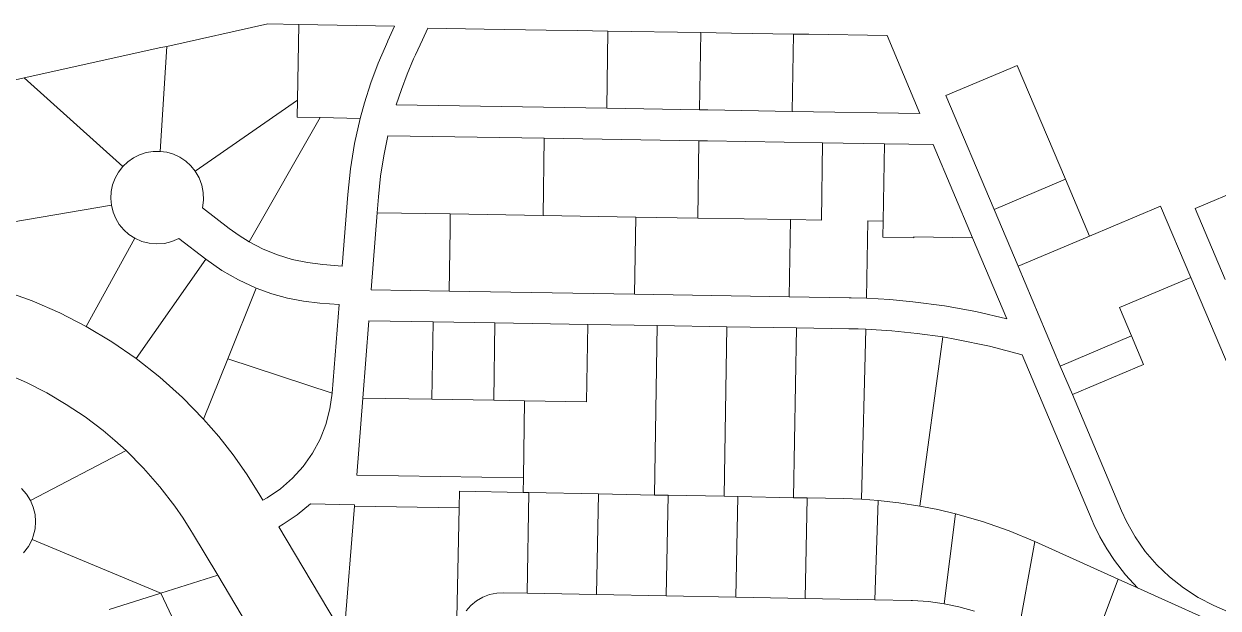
# Model space of a CAD drawing. Header units: feet. Extents: x 2741712 to 2750472, y 1004852 to 1013442.
# Drawn here: x 2742706 to 2744250, y 1012637 to 1013393 of the extents above; entities that cross this region are included whole.
import ezdxf

# ---------------------------------------------------------------- set-up
doc = ezdxf.new("R2010")
doc.units = ezdxf.units.FT
doc.header["$LTSCALE"] = 0.015
doc.header["$MEASUREMENT"] = 0
doc.layers.add('Carver County Parcels', color=7, linetype='Continuous')

msp = doc.modelspace()

# ---------------------------------------------------------------- linework, layer by layer
at = {"layer": 'Carver County Parcels', "lineweight": 5, "ltscale": 100}
for p, q in [((2743021.3, 1013393), (2742890.3, 1013363.9)), ((2743061.3, 1013392.2), (2743021.3, 1013393)), ((2743059.4, 1013294.2), (2743061.3, 1013392.2)), ((2743061.3, 1013392.2), (2743061.3, 1013392.2)), ((2743185, 1013389.8), (2743061.3, 1013392.2)), ((2743176.4, 1013371.1), (2743185, 1013389.8)), ((2743185, 1013389.8), (2743185, 1013389.8)), ((2743228, 1013387.5), (2743221.1, 1013372.5)), ((2743301, 1013386.3), (2743228, 1013387.5)), ((2743381, 1013385), (2743301, 1013386.3)), ((2743421, 1013384.4), (2743381, 1013385)), ((2743381, 1013385), (2743381, 1013385)), ((2743461, 1013383.7), (2743421, 1013384.4)), ((2743461, 1013383.7), (2743459.4, 1013283.7)), ((2743581, 1013381.8), (2743461, 1013383.7)), ((2743579.3, 1013281.8), (2743581, 1013381.8)), ((2743581, 1013381.8), (2743581, 1013381.8)), ((2743620.9, 1013381.1), (2743581, 1013381.8)), ((2743700.9, 1013379.8), (2743620.9, 1013381.1)), ((2743620.9, 1013381.1), (2743620.9, 1013381.1)), ((2743699.3, 1013279.8), (2743700.9, 1013379.8)), ((2743720.9, 1013379.5), (2743700.9, 1013379.8)), ((2743822.1, 1013377.8), (2743720.9, 1013379.5)), ((2743720.9, 1013379.5), (2743720.9, 1013379.5)), ((2742890.3, 1013363.9), (2742881.7, 1013228)), ((2742890.3, 1013363.9), (2742882.8, 1013362.3)), ((2743164, 1013342.3), (2743173.1, 1013363.9)), ((2743173.1, 1013363.9), (2743175.7, 1013369.7)), ((2743175.7, 1013369.7), (2743176.4, 1013371.1)), ((2743221.1, 1013372.5), (2743212.1, 1013352.9)), ((2743864.6, 1013277.1), (2743822.1, 1013377.8)), ((2742882.8, 1013362.3), (2742706.1, 1013323.1)), ((2743212.1, 1013352.9), (2743209.7, 1013347.8)), ((2743154.4, 1013316.6), (2743164, 1013342.3)), ((2743209.7, 1013347.8), (2743201.3, 1013327.9)), ((2743981.1, 1013335.3), (2743898.2, 1013300.3)), ((2743990.3, 1013339.2), (2743981.1, 1013335.3)), ((2744052.6, 1013191.9), (2743990.3, 1013339.2)), ((2742706.1, 1013323.1), (2742677.9, 1013316.8)), ((2742833.4, 1013208.3), (2742706.1, 1013323.1)), ((2743201.3, 1013327.9), (2743193.8, 1013308.2)), ((2743146.1, 1013290.6), (2743154.4, 1013316.6)), ((2743193.8, 1013308.2), (2743187.1, 1013288.1)), ((2742927.2, 1013202.4), (2743059.4, 1013294.2)), ((2743059, 1013272.2), (2743059.4, 1013294.2)), ((2743140.6, 1013270.7), (2743146.1, 1013290.6)), ((2743187.1, 1013288.1), (2743459.4, 1013283.7)), ((2743898.2, 1013300.3), (2743960.5, 1013153)), ((2742997.1, 1013110.9), (2743088.7, 1013271.7)), ((2743088.7, 1013271.7), (2743059, 1013272.2)), ((2743088.7, 1013271.7), (2743140.6, 1013270.7)), ((2743088.7, 1013271.7), (2743088.7, 1013271.7)), ((2743459.4, 1013283.7), (2743579.3, 1013281.8)), ((2743579.3, 1013281.8), (2743590.4, 1013281.6)), ((2743590.4, 1013281.6), (2743699.3, 1013279.8)), ((2743699.3, 1013279.8), (2743864.6, 1013277.1)), ((2743133.3, 1013238.2), (2743140.6, 1013270.7)), ((2743140.6, 1013270.7), (2743140.6, 1013270.7)), ((2743176.4, 1013248.3), (2743171, 1013222.2)), ((2743378.7, 1013245), (2743176.4, 1013248.3)), ((2743378.7, 1013245), (2743377.1, 1013145.1)), ((2743578.7, 1013241.8), (2743378.7, 1013245)), ((2743378.7, 1013245), (2743378.7, 1013245)), ((2743578.7, 1013241.8), (2743577.1, 1013141.8)), ((2743578.7, 1013241.8), (2743578.7, 1013241.8)), ((2743589.8, 1013241.6), (2743578.7, 1013241.8)), ((2743738.6, 1013239.2), (2743589.8, 1013241.6)), ((2743589.8, 1013241.6), (2743589.8, 1013241.6)), ((2742855.3, 1013223.7), (2742863.8, 1013226.5)), ((2742863.8, 1013226.5), (2742872.7, 1013227.9)), ((2742872.7, 1013227.9), (2742881.7, 1013228)), ((2742881.7, 1013228), (2742890.6, 1013226.8)), ((2742881.7, 1013228), (2742881.7, 1013228)), ((2742890.6, 1013226.8), (2742899.2, 1013224.3)), ((2743127.9, 1013205.4), (2743133.3, 1013238.2)), ((2743738.6, 1013239.2), (2743737, 1013139.2)), ((2743818.6, 1013237.9), (2743738.6, 1013239.2)), ((2743817, 1013137.9), (2743818.6, 1013237.9)), ((2743818.6, 1013237.9), (2743818.6, 1013237.9)), ((2743881.6, 1013236.9), (2743818.6, 1013237.9)), ((2743932.7, 1013116), (2743881.6, 1013236.9)), ((2743881.6, 1013236.9), (2743881.6, 1013236.9)), ((2742833.4, 1013208.3), (2742839.9, 1013214.5)), ((2742839.9, 1013214.5), (2742847.2, 1013219.7)), ((2742847.2, 1013219.7), (2742855.3, 1013223.7)), ((2742899.2, 1013224.3), (2742907.4, 1013220.4)), ((2742907.4, 1013220.4), (2742914.9, 1013215.4)), ((2742914.9, 1013215.4), (2742921.5, 1013209.4)), ((2742921.5, 1013209.4), (2742927.2, 1013202.4)), ((2743171, 1013222.2), (2743167, 1013195.8)), ((2742823.5, 1013193.4), (2742827.9, 1013201.2)), ((2742827.9, 1013201.2), (2742833.4, 1013208.3)), ((2742833.4, 1013208.3), (2742833.4, 1013208.3)), ((2742927.2, 1013202.4), (2742932.2, 1013193.8)), ((2743124.4, 1013172.3), (2743127.9, 1013205.4)), ((2743167, 1013195.8), (2743164.2, 1013169.2)), ((2742818.5, 1013176.2), (2742820.3, 1013184.9)), ((2742820.3, 1013184.9), (2742823.5, 1013193.4)), ((2742932.2, 1013193.8), (2742935.7, 1013184.4)), ((2742935.7, 1013184.4), (2742937.6, 1013174.6)), ((2743960.5, 1013153), (2744052.6, 1013191.9)), ((2744083.7, 1013118.2), (2744052.6, 1013191.9)), ((2744052.6, 1013191.9), (2744052.6, 1013191.9)), ((2744312.6, 1013193.2), (2744220.5, 1013154.3)), ((2742818, 1013167.2), (2742818.5, 1013176.2)), ((2742818.8, 1013158.2), (2742818, 1013167.2)), ((2742937.8, 1013164.7), (2742936.4, 1013154.8)), ((2742937.6, 1013174.6), (2742937.8, 1013164.7)), ((2743117.1, 1013079.7), (2743124.4, 1013172.3)), ((2743164.2, 1013169.2), (2743162.6, 1013148.5)), ((2742568.9, 1013116.1), (2742818.8, 1013158.2)), ((2742820.9, 1013149.5), (2742818.8, 1013158.2)), ((2742824.4, 1013141.2), (2742820.9, 1013149.5)), ((2742936.4, 1013154.8), (2742971.2, 1013128.1)), ((2743162.6, 1013148.5), (2743154.8, 1013048.7)), ((2743162.6, 1013148.5), (2743257.1, 1013147)), ((2743960.5, 1013153), (2743991.6, 1013079.3)), ((2744175.8, 1013157.1), (2744083.7, 1013118.2)), ((2744214.8, 1013065), (2744175.8, 1013157.1)), ((2744220.5, 1013154.3), (2744259.4, 1013062.2)), ((2742829, 1013133.5), (2742824.4, 1013141.2)), ((2742834.7, 1013126.5), (2742829, 1013133.5)), ((2743256.8, 1013127), (2743257.1, 1013147)), ((2743377.1, 1013145.1), (2743257.1, 1013147)), ((2743257.1, 1013147), (2743257.1, 1013147)), ((2743377.1, 1013145.1), (2743377.1, 1013145.1)), ((2743377.1, 1013145.1), (2743497.1, 1013143.1)), ((2743497.1, 1013143.1), (2743495.5, 1013043.1)), ((2743577.1, 1013141.8), (2743497.1, 1013143.1)), ((2743697, 1013139.9), (2743577.1, 1013141.8)), ((2743577.1, 1013141.8), (2743577.1, 1013141.8)), ((2743697, 1013139.9), (2743695.4, 1013039.9)), ((2743737, 1013139.2), (2743697, 1013139.9)), ((2743797, 1013138.2), (2743795.4, 1013038)), ((2743817, 1013137.9), (2743797, 1013138.2)), ((2743817, 1013137.9), (2743816.7, 1013116.9)), ((2743817, 1013137.9), (2743817, 1013137.9)), ((2742841.4, 1013120.6), (2742834.7, 1013126.5)), ((2742849, 1013115.6), (2742841.4, 1013120.6)), ((2742971.2, 1013128.1), (2742983.9, 1013119)), ((2742983.9, 1013119), (2742997.1, 1013110.9)), ((2743255.5, 1013047), (2743256.8, 1013127)), ((2743856.7, 1013116.3), (2743816.7, 1013116.9)), ((2743932.7, 1013116), (2743856.7, 1013117.3)), ((2743856.7, 1013117.3), (2743856.7, 1013116.3)), ((2744083.7, 1013118.2), (2743991.6, 1013079.3)), ((2744083.7, 1013118.2), (2744083.7, 1013118.2)), ((2742849, 1013115.6), (2742786.2, 1013001.6)), ((2742858, 1013111.6), (2742849, 1013115.6)), ((2742849, 1013115.6), (2742849, 1013115.6)), ((2742867.6, 1013109.1), (2742858, 1013111.6)), ((2742877.4, 1013108.2), (2742867.6, 1013109.1)), ((2742887.3, 1013108.9), (2742877.4, 1013108.2)), ((2742896.9, 1013111.2), (2742887.3, 1013108.9)), ((2742906, 1013115.1), (2742896.9, 1013111.2)), ((2742940.8, 1013088.4), (2742906, 1013115.1)), ((2742997.1, 1013110.9), (2743015, 1013101.7)), ((2743015, 1013101.7), (2743033.5, 1013094.2)), ((2743976.8, 1013011.5), (2743932.7, 1013116)), ((2742851, 1012960), (2742940.8, 1013088.4)), ((2742940.8, 1013088.4), (2742940.8, 1013088.4)), ((2742961.4, 1013074), (2742940.8, 1013088.4)), ((2743033.5, 1013094.2), (2743052.7, 1013088.3)), ((2743052.7, 1013088.3), (2743072.3, 1013084.1)), ((2742983.2, 1013061.6), (2742961.4, 1013074)), ((2743072.3, 1013084.1), (2743092.2, 1013081.7)), ((2743092.2, 1013081.7), (2743117.1, 1013079.7)), ((2743991.6, 1013079.3), (2744046.1, 1012950.3)), ((2743006.1, 1013051.1), (2742983.2, 1013061.6)), ((2744122.7, 1013026.1), (2744214.8, 1013065)), ((2744214.8, 1013065), (2744214.8, 1013065)), ((2744429.3, 1012557.4), (2744214.8, 1013065)), ((2742680.3, 1013047.6), (2742716.5, 1013034.6)), ((2742969.2, 1012959.5), (2743006.1, 1013051.1)), ((2743026.1, 1013043.9), (2743006.1, 1013051.1)), ((2743006.1, 1013051.1), (2743006.1, 1013051.1)), ((2743046.5, 1013038.3), (2743026.1, 1013043.9)), ((2743154.8, 1013048.7), (2743255.5, 1013047)), ((2743255.5, 1013047), (2743495.5, 1013043.1)), ((2743495.5, 1013043.1), (2743695.4, 1013039.9)), ((2743695.4, 1013039.9), (2743773, 1013038.6)), ((2742716.5, 1013034.6), (2742751.9, 1013019.2)), ((2743067.3, 1013034.3), (2743046.5, 1013038.3)), ((2743088.3, 1013031.8), (2743067.3, 1013034.3)), ((2743113.2, 1013029.9), (2743088.3, 1013031.8)), ((2743104.3, 1012915.3), (2743113.2, 1013029.9)), ((2743773, 1013038.6), (2743775.4, 1013038.6)), ((2743775.4, 1013038.6), (2743795.4, 1013038)), ((2743795.4, 1013038), (2743825.4, 1013036.2)), ((2743825.4, 1013036.2), (2743855.3, 1013033.5)), ((2743855.3, 1013033.5), (2743896.1, 1013028)), ((2743896.1, 1013028), (2743936.7, 1013020.7)), ((2744138.2, 1012989.2), (2744122.7, 1013026.1)), ((2742751.9, 1013019.2), (2742786.2, 1013001.6)), ((2743151.7, 1013008.7), (2743143.9, 1012908.8)), ((2743234.9, 1013007.4), (2743151.7, 1013008.7)), ((2743936.7, 1013020.7), (2743976.8, 1013011.5)), ((2742786.2, 1013001.6), (2742819.2, 1012981.8)), ((2743233.2, 1012907.4), (2743234.9, 1013007.4)), ((2743234.9, 1013007.4), (2743234.9, 1013007.4)), ((2743314.8, 1013006.1), (2743234.9, 1013007.4)), ((2743314.8, 1013006.1), (2743313.2, 1012906.1)), ((2743314.8, 1013006.1), (2743314.8, 1013006.1)), ((2743434.8, 1013004.1), (2743314.8, 1013006.1)), ((2743433.2, 1012904.1), (2743434.8, 1013004.1)), ((2743434.8, 1013004.1), (2743434.8, 1013004.1)), ((2743524.8, 1013002.6), (2743434.8, 1013004.1)), ((2743524.8, 1013002.6), (2743521.2, 1012783.4)), ((2743614.8, 1013001.2), (2743524.8, 1013002.6)), ((2743524.8, 1013002.6), (2743524.8, 1013002.6)), ((2743614.8, 1013001.2), (2743611.2, 1012781.7)), ((2743614.8, 1013001.2), (2743614.8, 1013001.2)), ((2743704.8, 1012999.7), (2743614.8, 1013001.2)), ((2743701.2, 1012779.9), (2743704.8, 1012999.7)), ((2743704.8, 1012999.7), (2743704.8, 1012999.7)), ((2743772.4, 1012998.6), (2743704.8, 1012999.7)), ((2743784.8, 1012998.3), (2743772.4, 1012998.6)), ((2743794.7, 1012998), (2743784.8, 1012998.3)), ((2743788.8, 1012777.9), (2743794.7, 1012998)), ((2743794.7, 1012998), (2743794.7, 1012998)), ((2743828, 1012995.9), (2743794.7, 1012998)), ((2743861.1, 1012992.5), (2743828, 1012995.9)), ((2742819.2, 1012981.8), (2742851, 1012960)), ((2743894.1, 1012987.9), (2743861.1, 1012992.5)), ((2743864.2, 1012769.1), (2743894.1, 1012987.9)), ((2743894.1, 1012987.9), (2743894.1, 1012987.9)), ((2743911.8, 1012984.8), (2743894.1, 1012987.9)), ((2743954.5, 1012975.8), (2743911.8, 1012984.8)), ((2744046.1, 1012950.3), (2744138.2, 1012989.2)), ((2744138.2, 1012989.2), (2744153.8, 1012952.4)), ((2743996.6, 1012964.7), (2743954.5, 1012975.8)), ((2744087.1, 1012750.5), (2743996.6, 1012964.7)), ((2742851, 1012960), (2742881.6, 1012935.8)), ((2742937.9, 1012881.7), (2742969.2, 1012959.5)), ((2742969.2, 1012959.5), (2743104.3, 1012915.3)), ((2744046.1, 1012950.3), (2744061.7, 1012913.5)), ((2744153.8, 1012952.4), (2744061.7, 1012913.5)), ((2744153.8, 1012952.4), (2744153.8, 1012952.4)), ((2742709, 1012928.9), (2742682.2, 1012940.6)), ((2742881.6, 1012935.8), (2742910.6, 1012909.7)), ((2742735.1, 1012915.6), (2742709, 1012928.9)), ((2742760.4, 1012900.7), (2742735.1, 1012915.6)), ((2742784.8, 1012884.5), (2742760.4, 1012900.7)), ((2742910.6, 1012909.7), (2742937.9, 1012881.7)), ((2743101.4, 1012894.8), (2743104.3, 1012915.3)), ((2743104.3, 1012915.3), (2743104.3, 1012915.3)), ((2743143.9, 1012908.8), (2743136.1, 1012809)), ((2743143.9, 1012908.8), (2743233.2, 1012907.4)), ((2743313.2, 1012906.1), (2743233.2, 1012907.4)), ((2743233.2, 1012907.4), (2743233.2, 1012907.4)), ((2743353.2, 1012905.4), (2743313.2, 1012906.1)), ((2743351.6, 1012805.5), (2743353.2, 1012905.4)), ((2743353.2, 1012905.4), (2743433.2, 1012904.1)), ((2744061.7, 1012913.5), (2744125.3, 1012762.9)), ((2743096.2, 1012874.8), (2743101.4, 1012894.8)), ((2742808.1, 1012866.8), (2742784.8, 1012884.5)), ((2742937.9, 1012881.7), (2742957.6, 1012859)), ((2743088.6, 1012855.6), (2743096.2, 1012874.8)), ((2742823.3, 1012854.1), (2742808.1, 1012866.8)), ((2742838, 1012840.8), (2742823.3, 1012854.1)), ((2742957.6, 1012859), (2742976.1, 1012835.3)), ((2743078.8, 1012837.4), (2743088.6, 1012855.6)), ((2742838, 1012840.8), (2742714, 1012776.4)), ((2742838, 1012840.8), (2742838, 1012840.8)), ((2742860.4, 1012818.2), (2742838, 1012840.8)), ((2742976.1, 1012835.3), (2742993.5, 1012810.7)), ((2743066.8, 1012820.5), (2743078.8, 1012837.4)), ((2742881.4, 1012794.2), (2742860.4, 1012818.2)), ((2742993.5, 1012810.7), (2743009.5, 1012785.3)), ((2743053, 1012805.1), (2743066.8, 1012820.5)), ((2743136.1, 1012809), (2743351.6, 1012805.5)), ((2742900.8, 1012768.9), (2742881.4, 1012794.2)), ((2743037.4, 1012791.5), (2743053, 1012805.1)), ((2743351.6, 1012805.5), (2743351.3, 1012786.6)), ((2742702.3, 1012792), (2742708.8, 1012784.7)), ((2742708.8, 1012784.7), (2742714, 1012776.4)), ((2743009.5, 1012785.3), (2743014.8, 1012776.6)), ((2743014.8, 1012776.6), (2743020.3, 1012779.9)), ((2743020.3, 1012779.9), (2743037.4, 1012791.5)), ((2743268.9, 1012788.2), (2743268.5, 1012766.8)), ((2743351.3, 1012786.6), (2743268.9, 1012788.2)), ((2743358.8, 1012786.5), (2743351.3, 1012786.6)), ((2743351.3, 1012786.6), (2743351.3, 1012786.6)), ((2743358.8, 1012786.5), (2743356.4, 1012656.5)), ((2743358.8, 1012786.5), (2743448.8, 1012784.8)), ((2743446.3, 1012654.7), (2743448.8, 1012784.8)), ((2743448.8, 1012784.8), (2743448.8, 1012784.8)), ((2743521.2, 1012783.4), (2743448.8, 1012784.8)), ((2743538.8, 1012783), (2743521.2, 1012783.4)), ((2743521.2, 1012783.4), (2743521.2, 1012783.4)), ((2743536.3, 1012653), (2743538.8, 1012783)), ((2743611.2, 1012781.7), (2743538.8, 1012783)), ((2743611.2, 1012781.7), (2743628.8, 1012781.3)), ((2743611.2, 1012781.7), (2743611.2, 1012781.7)), ((2743628.8, 1012781.3), (2743626.3, 1012651.3)), ((2743628.8, 1012781.3), (2743701.2, 1012779.9)), ((2743718.7, 1012779.6), (2743701.2, 1012779.9)), ((2743701.2, 1012779.9), (2743701.2, 1012779.9)), ((2743718.7, 1012779.6), (2743716.3, 1012649.6)), ((2743718.7, 1012779.6), (2743766.3, 1012778.7)), ((2743788.8, 1012777.9), (2743766.3, 1012778.7)), ((2743810.3, 1012776.3), (2743788.8, 1012777.9)), ((2743788.8, 1012777.9), (2743788.8, 1012777.9)), ((2742714, 1012776.4), (2742717.7, 1012767.7)), ((2742717.7, 1012767.7), (2742720, 1012758.4)), ((2742911.5, 1012753.3), (2742900.8, 1012768.9)), ((2743076.1, 1012771.9), (2743059.1, 1012757.8)), ((2743133.1, 1012770.8), (2743076.1, 1012771.9)), ((2743133, 1012769), (2743119.7, 1012601)), ((2743133, 1012769), (2743133.1, 1012770.8)), ((2743133, 1012769), (2743133, 1012769)), ((2743268.5, 1012766.8), (2743133, 1012769)), ((2743265.2, 1012598.3), (2743268.5, 1012766.8)), ((2743268.5, 1012766.8), (2743268.5, 1012766.8)), ((2743806.2, 1012647.9), (2743810.3, 1012776.3)), ((2743810.3, 1012776.3), (2743837.3, 1012773.3)), ((2743864.2, 1012769.1), (2743837.3, 1012773.3)), ((2743864.2, 1012769.1), (2743887.5, 1012764.6)), ((2743864.2, 1012769.1), (2743864.2, 1012769.1)), ((2743910.7, 1012759.1), (2743887.5, 1012764.6)), ((2744125.3, 1012762.9), (2744131.7, 1012749.1)), ((2742720, 1012758.4), (2742720.7, 1012749)), ((2742720.7, 1012749), (2742720, 1012739.5)), ((2742921.7, 1012737.4), (2742911.5, 1012753.3)), ((2743059.1, 1012757.8), (2743040.9, 1012745.6)), ((2743910.7, 1012759.1), (2743896, 1012642.8)), ((2743945.6, 1012749.1), (2743910.7, 1012759.1)), ((2743979.8, 1012737), (2743945.6, 1012749.1)), ((2744089.4, 1012745.2), (2744087.1, 1012750.5)), ((2744131.7, 1012749.1), (2744142.9, 1012729.2)), ((2742720, 1012739.5), (2742717.8, 1012730.2)), ((2742923.7, 1012734), (2742921.7, 1012737.4)), ((2742956.3, 1012679.5), (2742923.7, 1012734)), ((2743040.9, 1012745.6), (2743035.3, 1012742.2)), ((2743035.3, 1012742.2), (2743109.7, 1012617.8)), ((2744013.3, 1012723.1), (2743979.8, 1012737)), ((2744097.3, 1012729.1), (2744089.4, 1012745.2)), ((2742711.4, 1012716.6), (2742705.1, 1012708.4)), ((2742716.1, 1012725.7), (2742711.4, 1012716.6)), ((2742717.8, 1012730.2), (2742716.1, 1012725.7)), ((2742882.9, 1012656.3), (2742716.1, 1012725.7)), ((2744013.3, 1012723.1), (2743991.9, 1012606.8)), ((2744013.3, 1012723.1), (2744013.3, 1012723.1)), ((2744120.9, 1012674.6), (2744013.3, 1012723.1)), ((2744106.2, 1012713.6), (2744097.3, 1012729.1)), ((2744142.9, 1012729.2), (2744156, 1012710.5)), ((2744116, 1012698.7), (2744106.2, 1012713.6)), ((2744156, 1012710.5), (2744170.8, 1012693.2)), ((2744130.3, 1012680.3), (2744116, 1012698.7)), ((2744116, 1012698.7), (2744116, 1012698.7)), ((2744170.8, 1012693.2), (2744187.3, 1012677.4)), ((2742956.3, 1012679.5), (2742882.9, 1012656.3)), ((2743026.6, 1012561.9), (2742956.3, 1012679.5)), ((2742956.3, 1012679.5), (2742956.3, 1012679.5)), ((2744120.9, 1012674.6), (2744086, 1012582.4)), ((2744146, 1012663.2), (2744120.9, 1012674.6)), ((2744120.9, 1012674.6), (2744120.9, 1012674.6)), ((2744146, 1012663.2), (2744130.3, 1012680.3)), ((2744187.3, 1012677.4), (2744205.2, 1012663.3)), ((2742882.9, 1012656.3), (2742816.1, 1012635.2)), ((2742946.6, 1012520.6), (2742882.9, 1012656.3)), ((2742882.9, 1012656.3), (2742882.9, 1012656.3)), ((2743299.2, 1012651.1), (2743308, 1012654.5)), ((2743308, 1012654.5), (2743317.1, 1012656.5)), ((2743317.1, 1012656.5), (2743326.4, 1012657)), ((2743326.4, 1012657), (2743356.4, 1012656.5)), ((2743356.4, 1012656.5), (2743446.3, 1012654.7)), ((2743446.3, 1012654.7), (2743536.3, 1012653)), ((2744274, 1012605.5), (2744146, 1012663.2)), ((2744146, 1012663.2), (2744146, 1012663.2)), ((2744205.2, 1012663.3), (2744224.4, 1012651)), ((2743277.5, 1012633.4), (2743283.8, 1012640.4)), ((2743283.8, 1012640.4), (2743291.1, 1012646.3)), ((2743291.1, 1012646.3), (2743299.2, 1012651.1)), ((2743536.3, 1012653), (2743626.3, 1012651.3)), ((2743626.3, 1012651.3), (2743716.3, 1012649.6)), ((2743716.3, 1012649.6), (2743806.2, 1012647.9)), ((2743806.2, 1012647.9), (2743853.3, 1012647)), ((2743853.3, 1012647), (2743854.8, 1012646.9)), ((2743854.8, 1012646.9), (2743875.5, 1012645.7)), ((2743875.5, 1012645.7), (2743896, 1012642.8)), ((2743896, 1012642.8), (2743914.7, 1012638.9)), ((2743914.7, 1012638.9), (2743934.9, 1012633.1)), ((2744224.4, 1012651), (2744244.7, 1012640.6)), ((2744244.7, 1012640.6), (2744429.3, 1012557.4))]:
    msp.add_line(p, q, dxfattribs=at)

doc.saveas('drawing.dxf')
